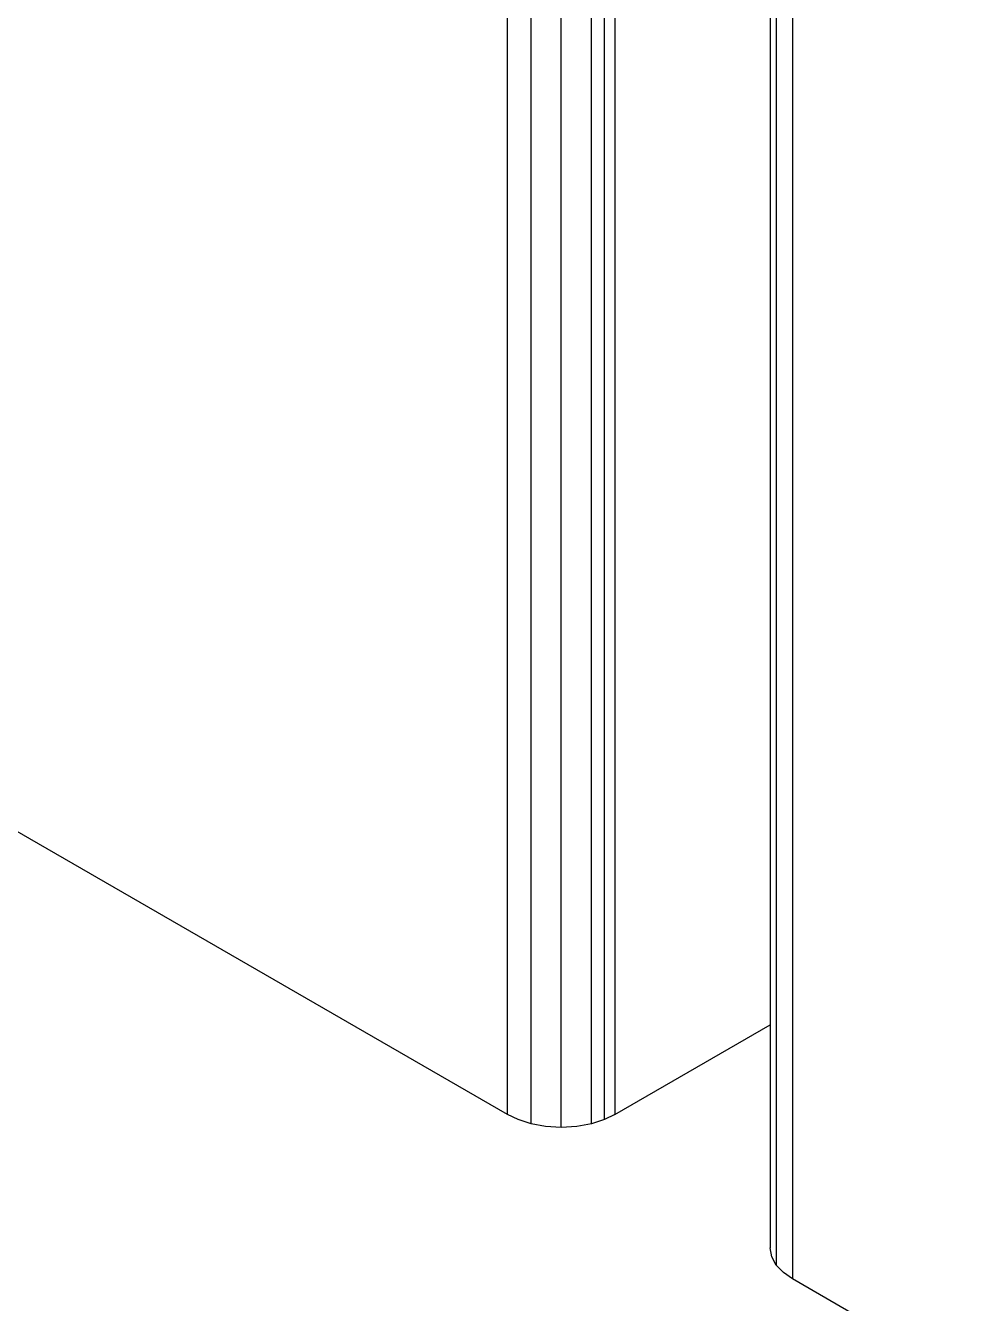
# Model space of a CAD drawing. Header units: millimetres. Extents: x 153 to 4750, y 92 to 3343.
# Drawn here: x 3562.4 to 3688, y 2056.9 to 2225.2 of the extents above; entities that cross this region are included whole.
import ezdxf

# ---------------------------------------------------------------- set-up
doc = ezdxf.new("R2010")
doc.units = ezdxf.units.MM

msp = doc.modelspace()

# ---------------------------------------------------------------- linework, layer by layer
for p, q in [((3625.79, 2081.78), (3625.79, 2593.8)), ((3628.89, 2080.57), (3628.89, 2592.73)), ((3632.86, 2080.09), (3632.86, 2592.28)), ((3636.84, 2080.57), (3636.84, 2592.73)), ((3638.53, 2081.11), (3638.53, 2591.27)), ((3639.93, 2586.83), (3639.93, 2081.78)), ((3660.34, 2573.78), (3660.34, 2093.57)), ((3661.16, 2573.31), (3661.16, 2061.94)), ((3663.27, 2572.09), (3663.27, 2060.15)), ((3625.79, 2081.78), (3431.34, 2194.05)), ((3639.93, 2081.78), (3660.34, 2093.57)), ((3660.34, 2093.57), (3660.34, 2064.23)), ((3627.2, 2081.11), (3625.79, 2081.78)), ((3639.93, 2081.78), (3638.53, 2081.11)), ((3628.89, 2080.57), (3627.2, 2081.11)), ((3630.81, 2080.22), (3628.89, 2080.57)), ((3632.86, 2080.09), (3630.81, 2080.22)), ((3634.91, 2080.22), (3632.86, 2080.09)), ((3636.84, 2080.57), (3634.91, 2080.22)), ((3638.53, 2081.11), (3636.84, 2080.57)), ((3660.55, 2063.05), (3660.34, 2064.23)), ((3661.16, 2061.94), (3660.55, 2063.05)), ((3662.1, 2060.96), (3661.16, 2061.94)), ((3663.27, 2060.15), (3662.1, 2060.96)), ((3688.02, 2045.86), (3663.27, 2060.15))]:
    msp.add_line(p, q)

doc.saveas('drawing.dxf')
